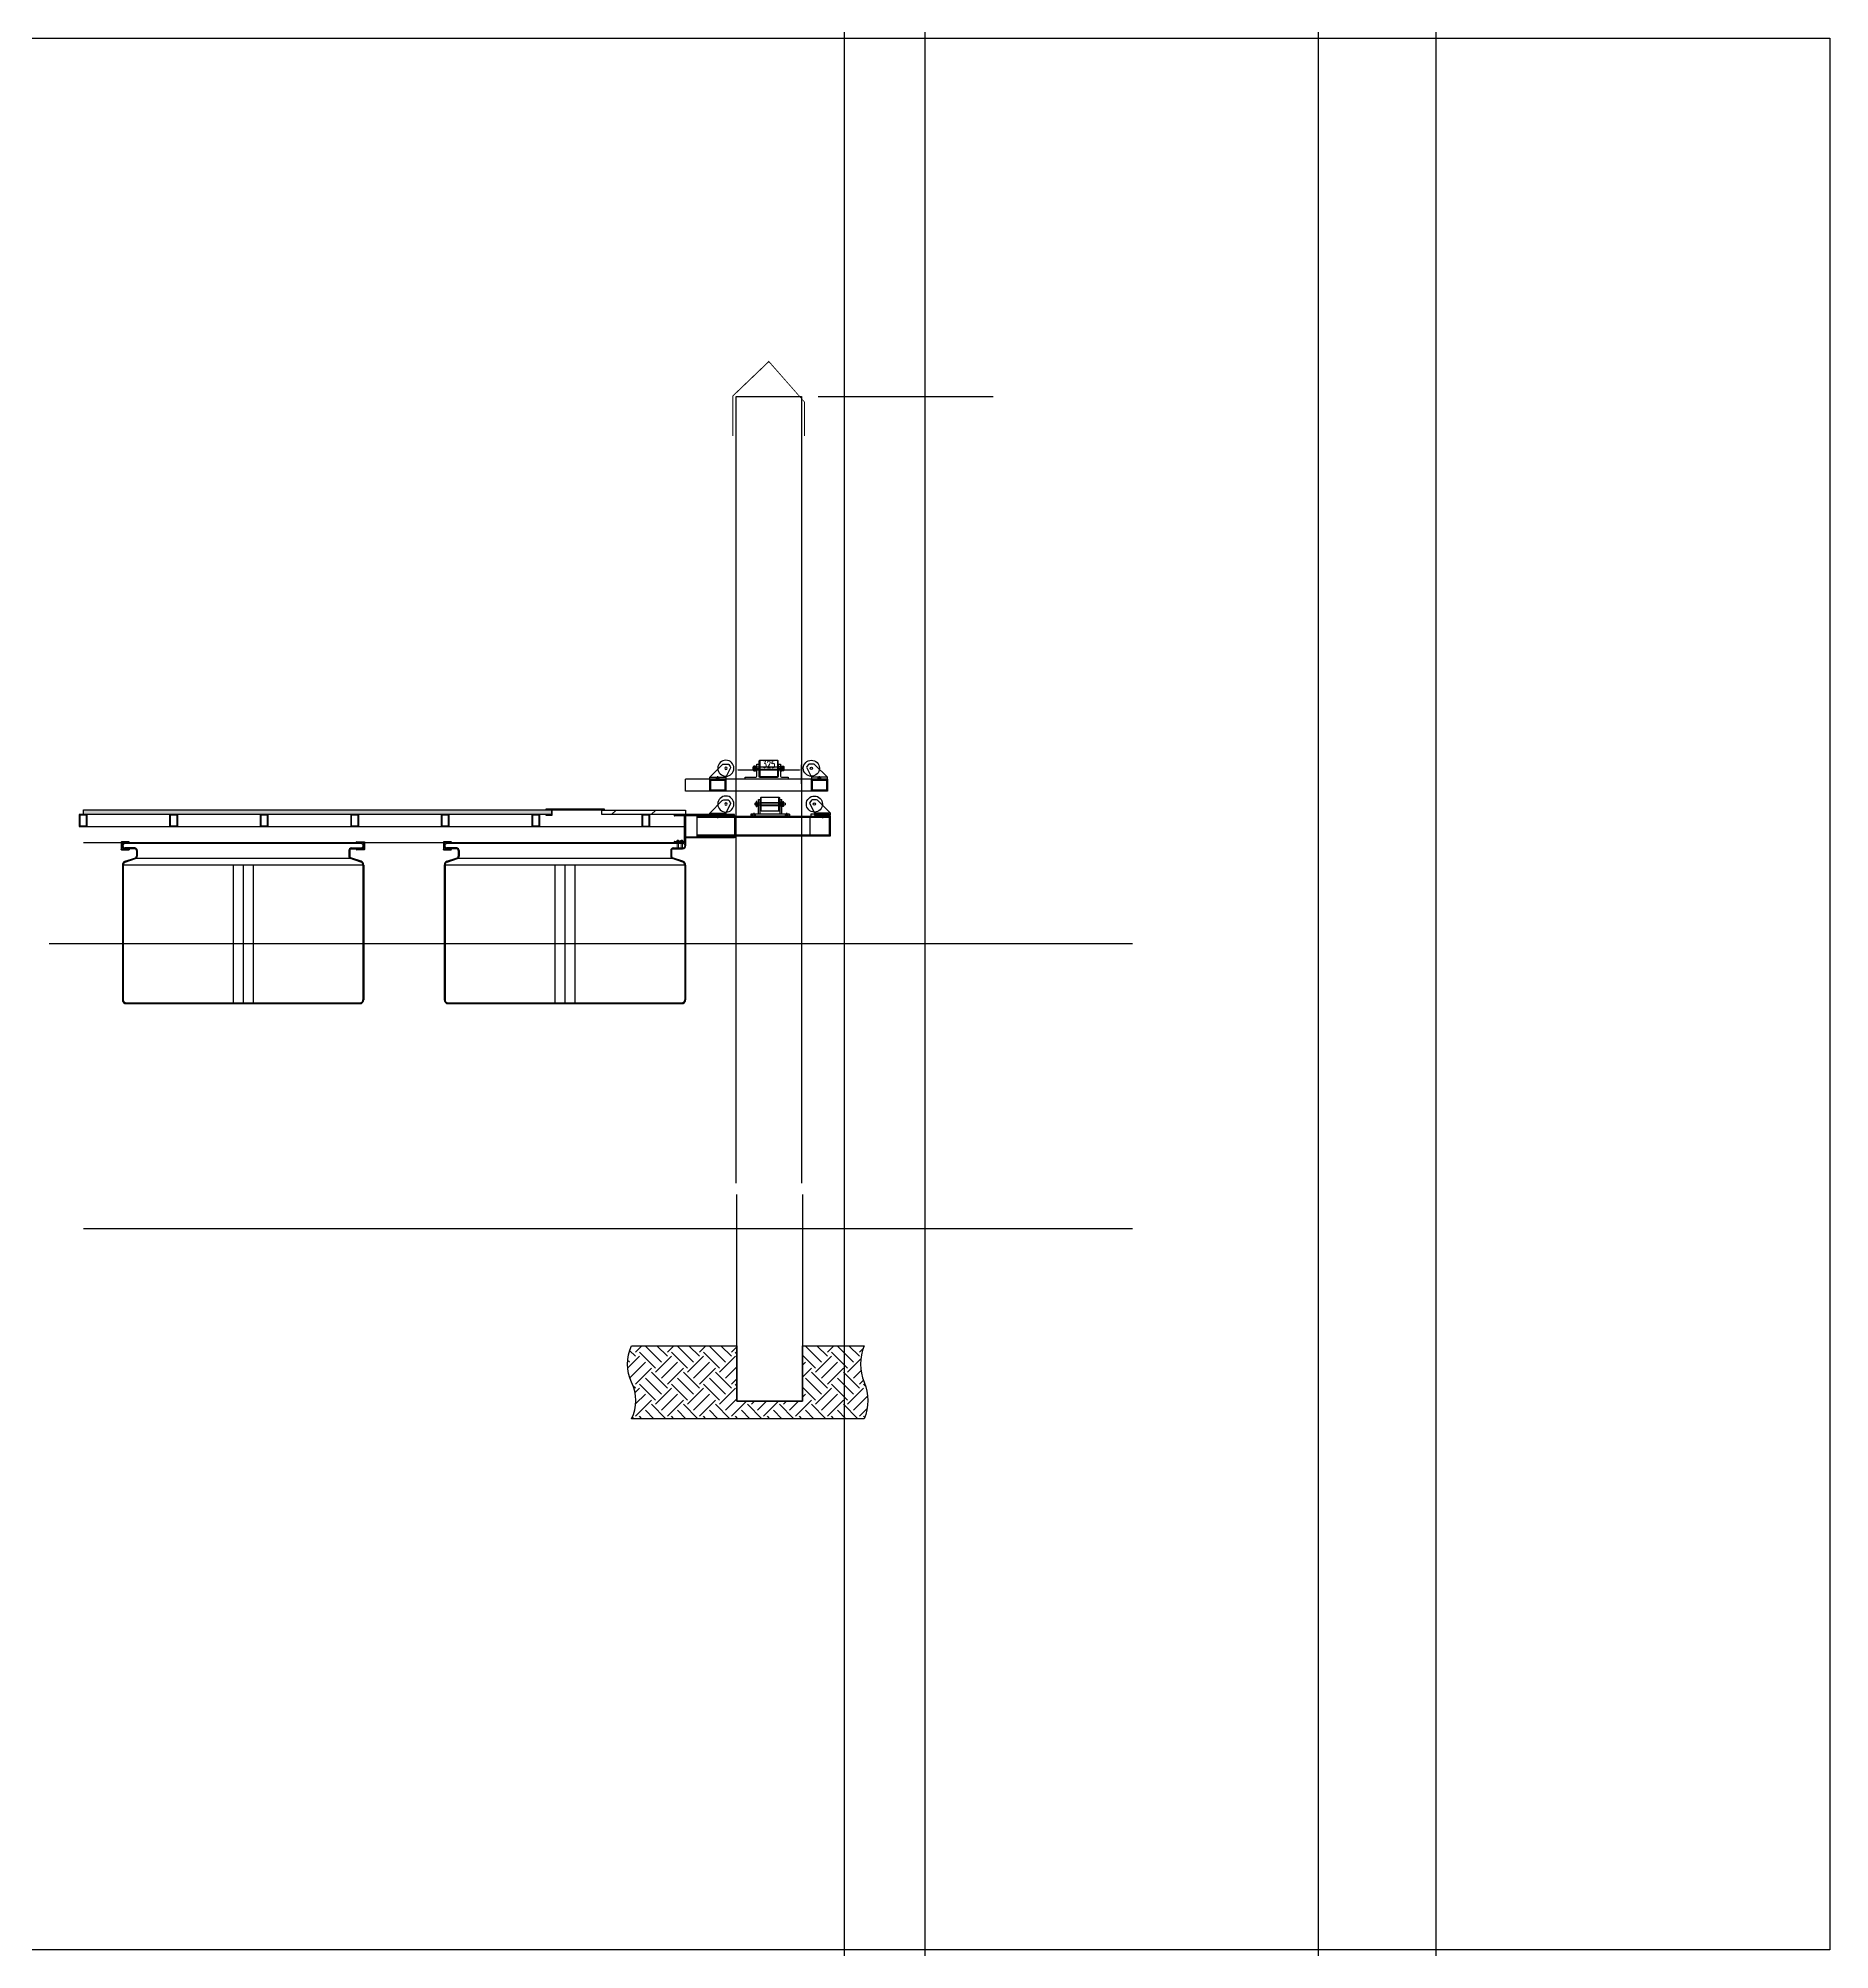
# Model space of a CAD drawing. Header units: millimetres. Extents: x -1714232 to -1367445, y 901519 to 1531173.
# Drawn here: x -1682817 to -1673912, y 937776 to 947280 of the extents above; entities that cross this region are included whole.
import ezdxf

# ---------------------------------------------------------------- set-up
doc = ezdxf.new("R2010")
doc.units = ezdxf.units.MM
doc.header["$LTSCALE"] = 1000
for name, pattern in [('( Border )', [21, 6, -3, 6, -3, 0, -3]), ('ACAD_ISO03W100', [30, 12, -18]), ('CENTER2', [28.574999999999992, 19.05, -3.174999999999998, 3.174999999999998, -3.174999999999998]), ('DASH', [0.35, 0.25, -0.1]), ('DASHED2', [9.524999999999995, 6.349999999999998, -3.174999999999998]), ('HIDDEN', [0.375, 0.25, -0.125])]:
    doc.linetypes.add(name, pattern=pattern)
doc.layers.get('0').update_dxf_attribs({"linetype": 'CONTINUOUS'})
doc.layers.get('DEFPOINTS').update_dxf_attribs({"linetype": 'CONTINUOUS'})
doc.layers.add('_ACM-LD-SC64', color=251, linetype='CONTINUOUS', lineweight=13)
for name, color, linetype in [('PUB_DIM', 3, 'CONTINUOUS'), ('W-ALUMINUM_FRAME铝架', 30, 'CONTINUOUS'), ('W-FLOAT_BOWL浮筒', 253, 'CONTINUOUS'), ('W-MOUNTING固定方式', 5, 'CONTINUOUS'), ('W-STEEL_FRAME钢架', 3, 'CONTINUOUS'), ('W-STEEL_KEEL钢龙骨', 5, 'CONTINUOUS'), ('W-WOOD_FLOOR木地板', 30, 'CONTINUOUS'), ('ZJ', 251, 'CONTINUOUS'), ('扣板', 4, 'CONTINUOUS'), ('结构', 1, 'CONTINUOUS'), ('钢架', 3, 'CONTINUOUS')]:
    doc.layers.add(name, color=color, linetype=linetype)
doc.styles.add('STANDARD_T3', font='simplex.shx', dxfattribs={"width": 0.7, "bigfont": 'gbcbig.shx'})
doc.dimstyles.new('W&&10', dxfattribs={"dimtxt": 35, "dimasz": 10, "dimexe": 25, "dimexo": 30, "dimgap": 10, "dimtad": 1, "dimdec": 0, "dimzin": 0, "dimdsep": 46, "dimtxsty": 'STANDARD_T3', "dimcen": 0.09, "dimclrd": 1, "dimclre": 1, "dimclrt": 7, "dimazin": 2, "dimtfac": 1, "dimtdec": 0, "dimtix": 1, "dimtmove": 2, "dimatfit": 3, "dimfxl": 100, "dimtolj": 1, "dimtzin": 0, "dimarcsym": 0})

# ---------------------------------------------------------------- blocks, each defined once
blk = doc.blocks.new('孔')
at = {"layer": 'PUB_DIM'}
for p, q in [((-1448.680452964152, 8863.02603916108), (-1433.680452964152, 8863.02603916108)), ((-1440.469642006909, 8863.02603916108), (-1425.469642006909, 8863.02603916108))]:
    blk.add_line(p, q, dxfattribs=at)
blk.add_lwpolyline([(-1445.680452964152, 8857.02603916108), (-1430.680452964152, 8857.02603916108), (-1430.680452964152, 8869.02603916108), (-1445.680452964152, 8869.02603916108)], close=True, dxfattribs=at)
blk = doc.blocks.new('*U63')
blk.add_lwpolyline([(-12, 0), (-12, 2.5), (12, 2.5), (12, 0)], close=True)
blk = doc.blocks.new('*U67')
at = {"color": 8, "linetype": 'Continuous', "lineweight": 15}
for p, q in [((-1.027192569659443, 1.914682352941182), (-2.116227863777091, 0.9573411764705992)), ((0, 1.449999999999999), (0, -1.449999999999999)), ((-1.027192569659409, -1.914682352941147), (-2.116227863777091, -0.9573411764705652))]:
    blk.add_line(p, q, dxfattribs=at)
at = {"color": 7, "linetype": 'Continuous', "lineweight": 15}
for p, q in [((16, 1.449999999999999), (0, 1.449999999999999)), ((0, 1.73e-14), (18.50810810810811, 3.13e-14)), ((16, 1.449999999999999), (16, 1.73e-14)), ((18.50810810810813, -1.449999999999985), (18.50810810810811, 3.13e-14)), ((3.47e-14, -1.449999999999999), (18.50810810810813, -1.449999999999985))]:
    blk.add_line(p, q, dxfattribs=at)
for centre, radius, start, end in [((-3.205263157894775, 1.73e-14), 2.900000000000033, 41.31782012661325, 318.6821798733868), ((-3.205263157894775, 1.73e-14), 1.45000000000001, 41.31782012661325, 318.6821798733868), ((0, 2.817659279778462), 2.817659279778443, 221.3178201266143, 270), ((0, -2.817659279778427), 2.817659279778443, 90, 138.6821798733832), ((0, 2.817659279778462), 1.367659279778462, 221.3178201266143, 270), ((0, -2.817659279778427), 1.367659279778427, 90, 138.6821798733832)]:
    blk.add_arc(centre, radius, start, end, dxfattribs=at)
blk = doc.blocks.new('5632.')
for p, q in [((865972.7577480647, -129944.8268070182), (865995.8249615186, -129992.1216033775)), ((865980.8735029197, -129928.5214834217), (865973.7819724404, -129939.0348313285)), ((866075.8249615186, -129992.1216033775), (866013.753893707, -129930.0505355656))]:
    blk.add_line(p, q)
at = {"color": 0}
for p, q in [((866006.682825895, -129927.1216033775), (865984.3432487755, -129927.1216033775)), ((866075.8249615186, -129992.1216033775), (865995.8249615186, -129992.1216033775)), ((865995.8249615186, -129992.1216033775), (865995.8249615186, -130002.1216033775)), ((865995.8249615186, -130002.1216033775), (866075.8249615186, -130002.1216033775)), ((866075.8249615186, -130002.1216033775), (866075.8249615186, -129992.1216033775))]:
    blk.add_line(p, q, dxfattribs=at)
for radius in [40, 6]:
    blk.add_circle((865995.8249615186, -129947.3343983071), radius)
for centre, radius, start, end in [((865977.2517182962, -129942.6349512843), 5, 133.943538768999, 205.9999999985835), ((865984.3432487755, -129932.1216033775), 5, 90, 133.943538768999), ((866006.682825895, -129937.1216033775), 10, 45, 90)]:
    blk.add_arc(centre, radius, start, end)
blk = doc.blocks.new('玻璃钢浮箱')
for p, q in [((-1336464.95106362, 1115022.612269829), (-1336464.95106362, 1115007.612269829)), ((-1335264.95106362, 1115022.612269832), (-1336464.95106362, 1115022.612269832)), ((-1335278.527714764, 1115018.612269829), (-1336451.374412476, 1115018.612269832)), ((-1335264.95106362, 1115022.612269829), (-1335264.95106362, 1115007.612269829)), ((-1336451.521735378, 1114930.448376054), (-1336400.322794921, 1114948.25749087)), ((-1336402.951063621, 1114996.612269829), (-1336451.374412476, 1114996.612269829)), ((-1336450.879067439, 1114926.436843038), (-1336399.00866057, 1114944.479521718)), ((-1336402.951063621, 1114992.612269829), (-1336449.95106362, 1114992.612269829)), ((-1335330.893466676, 1114944.479521722), (-1336399.008660571, 1114944.479521719)), ((-1336394.951063621, 1114984.612269829), (-1336394.951063621, 1114955.813429174)), ((-1336390.951063621, 1114984.612269829), (-1336390.951063621, 1114955.813429174)), ((-1335338.95106362, 1114984.612269831), (-1335338.95106362, 1114955.813429174)), ((-1335334.95106362, 1114984.612269831), (-1335334.95106362, 1114955.813429174)), ((-1335279.023059806, 1114926.436843041), (-1335330.893466675, 1114944.479521722)), ((-1335278.380391867, 1114930.448376058), (-1335329.579332324, 1114948.257490873)), ((-1335326.95106362, 1114996.612269831), (-1335278.527714764, 1114996.612269829)), ((-1335326.95106362, 1114992.612269831), (-1335279.95106362, 1114992.612269831)), ((-1336464.951063623, 1114911.558530298), (-1336464.951063622, 1114241.612269833)), ((-1336460.951063623, 1114912.26945872), (-1335268.951063622, 1114912.269458724)), ((-1336460.951063623, 1114912.26945872), (-1336460.951063623, 1114241.612269833)), ((-1335914.951063629, 1114912.269458722, 1e-08), (-1335914.951063629, 1114226.612269833, 1e-08)), ((-1335864.951063628, 1114912.269458722, 1e-08), (-1335864.951063631, 1114226.612269832, 1e-08)), ((-1335864.951063629, 1114912.269458722, 1e-08), (-1335864.95106363, 1114226.612269832, 1e-08)), ((-1335814.951063628, 1114912.269458722, 1e-08), (-1335814.951063631, 1114226.612269832, 1e-08)), ((-1335268.951063622, 1114912.269458724), (-1335268.95106362, 1114241.612269832)), ((-1335264.951063622, 1114911.558530302), (-1335264.951063624, 1114241.611891086)), ((-1336445.951063623, 1114226.612269833), (-1335283.95106362, 1114226.612269832)), ((-1336445.951063622, 1114222.612269833), (-1335283.95106362, 1114222.612269832))]:
    blk.add_line(p, q)
for centre, radius, start, end in [((-1336451.374412476, 1115007.612269829), 11, 90, 270), ((-1335278.527714764, 1115007.612269829), 11, 270, 90), ((-1336449.95106362, 1115007.612269829), 15, 180, 270), ((-1336444.951063623, 1114911.558530298), 20, 109.1797943720464, 180), ((-1336445.951063623, 1114912.26945872), 15, 109.1797943720464, 180), ((-1336402.951063621, 1114984.612269829), 12, 0, 90), ((-1336402.951063621, 1114984.612269829), 8, 0, 90), ((-1336402.951063621, 1114955.813429174), 8, 289.1797943720464, 0), ((-1336402.951063621, 1114955.813429174), 12, 289.1797943720464, 0), ((-1335326.95106362, 1114984.612269831), 12, 90, 180), ((-1335326.95106362, 1114955.813429174), 12, 180, 250.8202055983708), ((-1335326.95106362, 1114984.612269831), 8, 90, 180), ((-1335326.95106362, 1114955.813429174), 8, 180, 250.8202055983708), ((-1335279.95106362, 1115007.612269831), 15, 270, 0), ((-1335283.951063622, 1114912.269458724), 15, 0, 70.82020559837085), ((-1335284.951063622, 1114911.558530302), 20, 0, 70.82020559837085), ((-1336445.951063622, 1114241.612269833), 19, 180, 270), ((-1336445.951063623, 1114241.612269833), 15, 180, 270), ((-1335283.95106362, 1114241.612269832), 15, 270, 0), ((-1335283.95106362, 1114241.612269832), 19, 270, 0)]:
    blk.add_arc(centre, radius, start, end)
blk = doc.blocks.new('0123.')
at = {"layer": '结构', "color": 4, "linetype": 'ByBlock', "ltscale": 0.5}
for p, q in [((448796.9739971925, -94743.68440451115), (448796.9739971925, -94742.68440451115)), ((448797.9739971925, -94741.68440451115), (448835.9739971925, -94741.68440451115)), ((448832.9739971925, -94744.68440451115), (448797.9739971925, -94744.68440451115)), ((448833.9739971925, -94777.68440451115), (448833.9739971925, -94745.68440451115)), ((448836.9739971925, -94742.68440451115), (448836.9739971925, -94780.68440451115)), ((448796.9739971925, -94780.68440451115), (448796.9739971925, -94779.68440451115)), ((448797.9739971925, -94778.68440451115), (448832.9739971925, -94778.68440451115)), ((448835.9739971925, -94781.68440451115), (448797.9739971925, -94781.68440451115))]:
    blk.add_line(p, q, dxfattribs=at)
for centre, start, end in [((448797.9739971925, -94742.68440451115), 90, 180), ((448797.9739971925, -94743.68440451115), 180, 270), ((448832.9739971925, -94745.68440451115), 0, 90), ((448835.9739971925, -94742.68440451115), 0, 90), ((448797.9739971925, -94779.68440451115), 90, 180), ((448797.9739971925, -94780.68440451115), 180, 270), ((448832.9739971925, -94777.68440451115), 270, 0), ((448835.9739971925, -94780.68440451115), 270, 0)]:
    blk.add_arc(centre, 1, start, end, dxfattribs=at)
blk = doc.blocks.new('14a槽钢')
at = {"layer": '钢架'}
h = blk.add_hatch(dxfattribs=at)
h.set_pattern_fill('STEEL', color=4, scale=10)
h.set_pattern_definition([(50.38931176343684, (-1352470.200679392, 1293523.578699178), (-9.289920123621716, 11.22532015075772), []), (50.38931176343684, (-1352470.200679392, 1293531.516199177), (-9.289920123621716, 11.22532015075772), [])])
edge = h.paths.add_edge_path()
edge.add_ellipse((-1332250.212164925, 1115678.479965227), major_axis=(-3.255945807245679, 5.026193004918378), ratio=0.9004675444133916, start_angle=55.39314323662374, end_angle=130.6068595667013)
edge.add_line((-1332251.529034722, 1115672.982732543), (-1332207.717533386, 1115672.921420111))
edge.add_ellipse((-1332207.717533384, 1115666.921420111), major_axis=(-4.11542095562985e-10, 5.999999999767169), ratio=0.8275862067948554, start_angle=269.99999999737213, end_angle=359.9999999958758, ccw=False)
edge.add_line((-1332202.752016143, 1115666.92142011), (-1332202.752016143, 1115550.921420113))
edge.add_ellipse((-1332207.717533384, 1115550.921420117), major_axis=(4.115428975457158e-10, 5.999999999767168), ratio=0.8275862067948558, start_angle=180.0000000041242, end_angle=270.0000000026279, ccw=False)
edge.add_line((-1332207.717533382, 1115544.921420117), (-1332250.820981654, 1115544.921420117))
edge.add_ellipse((-1332250.42129362, 1115539.535947025), major_axis=(3.818577677311996, 3.818577677311996), ratio=0.999999999996162, start_angle=49.24447957648712, end_angle=141.5341439394325)
edge.add_line((-1332255.786498895, 1115538.921420118), (-1332197.786498903, 1115538.921420118))
edge.add_line((-1332197.786498903, 1115538.921420118), (-1332197.786498903, 1115678.92142011))
edge.add_line((-1332197.786498903, 1115678.92142011), (-1332255.786498895, 1115678.921420111))
for p, q in [((-1332255.786498894, 1115678.92142011, 1e-08), (-1332197.786498903, 1115678.92142011, 1e-08)), ((-1332245.786498894, 1115678.92142011, 1e-08), (-1332245.786498894, 1115678.92142011, 1e-08)), ((-1332197.786498903, 1115678.92142011, 1e-08), (-1332197.786498903, 1115538.921420118, 1e-08)), ((-1332207.717533384, 1115672.921420111, 1e-08), (-1332250.820981654, 1115672.921420111, 1e-08)), ((-1332202.752016143, 1115550.921420117, 1e-08), (-1332202.752016143, 1115666.921420111, 1e-08)), ((-1332197.786498903, 1115538.921420118, 1e-08), (-1332255.786498894, 1115538.921420118, 1e-08)), ((-1332250.820981654, 1115544.921420117, 1e-08), (-1332207.717533384, 1115544.921420117, 1e-08)), ((-1332245.786498894, 1115538.921420118, 1e-08), (-1332245.786498894, 1115538.921420118, 1e-08))]:
    blk.add_line(p, q, dxfattribs=at)
for centre, major_axis, ratio, start_param, end_param in [((-1332250.820981654, 1115678.92142011, 1e-08), (7.407023113132199e-11, 5.999999999534339), 0.8275862067881651, 1.570796326805113, 3.141592653604709), ((-1332207.717533384, 1115666.921420111, 1e-08), (-4.11542095562985e-10, 5.999999999767169), 0.8275862067948554, 4.712388980327925, 6.283185307096707), ((-1332207.717533384, 1115666.921420111, 1e-08), (-4.11542095562985e-10, 5.999999999767169), 0.8275862067948554, 4.712388980327925, 6.283185307096707), ((-1332250.820981654, 1115538.921420118, 1e-08), (-7.406862717569987e-11, 5.999999999534339), 0.8275862067881651, -1.491673451425868e-11, 1.57079632678468), ((-1332207.717533384, 1115550.921420117, 1e-08), (4.115428975457158e-10, 5.999999999767168), 0.8275862067948558, 3.141592653672673, 4.712388980441454)]:
    blk.add_ellipse(centre, major_axis=major_axis, ratio=ratio, start_param=start_param, end_param=end_param, dxfattribs=at)
blk = doc.blocks.new('膨胀螺丝')
at = {"layer": '_ACM-LD-SC64', "color": 8}
for p, q in [((-1332436.829765675, 1115542.888619291), (-1332436.829765675, 1115538.088619291)), ((-1332424.829765675, 1115542.888619291), (-1332436.829765675, 1115542.888619291)), ((-1332424.829765675, 1115538.088619291), (-1332436.829765675, 1115538.088619291)), ((-1332434.429765675, 1115542.888619291), (-1332434.429765675, 1115538.088619291)), ((-1332434.029765675, 1115544.088619291), (-1332432.829765675, 1115545.288619291)), ((-1332434.029765675, 1115542.888619291), (-1332434.029765675, 1115544.088619291)), ((-1332428.829765675, 1115545.288619291), (-1332432.829765675, 1115545.288619291)), ((-1332427.629765675, 1115544.088619291), (-1332428.829765675, 1115545.288619291)), ((-1332427.629765675, 1115542.888619291), (-1332427.629765675, 1115544.088619291)), ((-1332427.229765675, 1115542.888619291), (-1332427.229765675, 1115538.088619291)), ((-1332424.829765675, 1115542.888619291), (-1332424.829765675, 1115538.088619291))]:
    blk.add_line(p, q, dxfattribs=at)
at = {"layer": '_ACM-LD-SC64', "color": 8, "linetype": 'HIDDEN', "ltscale": 5}
blk.add_lwpolyline([(-1332427.229765675, 1115538.088619291), (-1332427.225071973, 1115500.348928018), (-1332434.425071973, 1115500.348928018), (-1332434.429765675, 1115538.088619291)], close=True, dxfattribs=at)
blk = doc.blocks.new('ganglonggu')
at = {"layer": 'W-STEEL_KEEL钢龙骨'}
for points in [[(-1338168.928732046, 1115605.282686594), (-1338128.928732046, 1115605.282686594), (-1338128.928732046, 1115665.282686594), (-1338168.928732046, 1115665.282686594)], [(-1338165.928732046, 1115608.282686594), (-1338131.928732046, 1115608.282686594), (-1338131.928732046, 1115662.282686594), (-1338165.928732046, 1115662.282686594)]]:
    blk.add_lwpolyline(points, close=True, dxfattribs=at)
blk = doc.blocks.new('*D73')
at = {"layer": 'DEFPOINTS', "color": 0, "transparency": 16777216}
for p in [(-1679023.077647845, 943641.9808479972), (-1679348.077647845, 943542.7410748029), (-1679023.077647845, 943542.7410748028)]:
    blk.add_point(p, dxfattribs=at)
at = {"layer": 'PUB_DIM', "color": 1, "lineweight": -2, "transparency": 16777216}
for p, q in [((-1679348.077647845, 943572.7410748029), (-1679348.077647845, 943666.9808479972)), ((-1679023.077647845, 943572.7410748028), (-1679023.077647845, 943666.9808479972)), ((-1679338.077647845, 943641.9808479972), (-1679033.077647845, 943641.9808479972))]:
    blk.add_line(p, q, dxfattribs=at)
at = {"layer": 'PUB_DIM', "color": 1, "transparency": 16777216}
for points in [[(-1679338.077647845, 943643.6475146639), (-1679338.077647845, 943640.3141813306), (-1679348.077647845, 943641.9808479972)], [(-1679033.077647845, 943643.6475146639), (-1679033.077647845, 943640.3141813306), (-1679023.077647845, 943641.9808479972)]]:
    blk.add_solid(points, dxfattribs=at)
at = {"layer": 'PUB_DIM', "color": 7, "transparency": 16777216, "insert": (-1679185.577647845, 943669.4808479972), "char_height": 35, "attachment_point": 5, "style": 'STANDARD_T3'}
blk.add_mtext('\\A1;325', dxfattribs=at)

msp = doc.modelspace()

# ---------------------------------------------------------------- hatches: boundary and pattern name
h = msp.add_hatch()
h.set_pattern_fill('土壤', color=256, scale=30, angle=45)
h.set_pattern_definition([(45, (-2998621.067024831, -987851.6801441512), (0, 159.0990257669732), [112.5, -112.5]), (45, (-2998650.898092162, -987821.84907682), (0, 159.0990257669732), [112.5, -112.5]), (45, (-2998680.729159493, -987792.0180094886), (0, 159.0990257669732), [112.5, -112.5]), (135, (-2998680.729159493, -987772.1306312677), (-159.0990257669732, 2.842170943040401e-14), [112.5, -112.5]), (135, (-2998650.898092162, -987742.2995639364), (-159.0990257669732, 2.842170943040401e-14), [112.5, -112.5]), (135, (-2998621.067024831, -987712.468496605), (-159.0990257669732, 2.842170943040401e-14), [112.5, -112.5])])
edge = h.paths.add_edge_path()
edge.add_line((-1679019.076413015, 940779.1954123878), (-1678711.012873223, 940779.1954123878))
edge.add_arc((-1678508.301355003, 940688.3530206728), 222.1357687350843, 155.8611162419693, 204.1388837580307)
edge.add_arc((-1678947.723919499, 940506.6682372427), 253.5438020577062, -20.99526041532698, 20.99526041532698, ccw=False)
edge.add_line((-1678711.012873223, 940415.8258455277), (-1679867.90531723, 940415.8258455277))
edge.add_arc((-1680055.119576357, 940506.6682372427), 208.0901702458584, 334.1158439728259, 385.8841560271741)
edge.add_arc((-1679679.129519074, 940688.3530206728), 209.4961624996763, 154.302283144469, 205.697716855531, ccw=False)
edge.add_line((-1679867.90531723, 940779.1954123878), (-1679344.076262108, 940779.1954123878))
edge.add_line((-1679344.076262108, 940779.1954123878), (-1679344.076262108, 940503.1806034574))
edge.add_line((-1679344.076262108, 940503.1806034574), (-1679019.076262108, 940503.1806034574))
edge.add_line((-1679019.076262108, 940503.1806034574), (-1679019.076413015, 940779.1954123878))
at = {"layer": 'W-ALUMINUM_FRAME铝架'}
h = msp.add_hatch(dxfattribs=at)
h.set_pattern_fill('金属', color=4, scale=5)
h.set_pattern_definition([(45, (-347156.2162285128, -172358.0086335428), (-8.838834764831844, 8.838834764831844), []), (45, (-347150.3236720129, -172358.0086335428), (-8.838834764831844, 8.838834764831844), [])])
edge = h.paths.add_edge_path()
edge.add_line((-1680001.959916994, 943446.8720487619), (-1680265.842706448, 943446.8720487619))
edge.add_line((-1680265.842706447, 943446.8720487619), (-1680293.17877399, 943446.8720487619))
edge.add_arc((-1680292.916973206, 943445.395072002), 1.49999999997874, 100.0515325538867, 278.4424035466266)
edge.add_line((-1680292.69675051, 943443.9113260789), (-1680265.621284079, 943443.8720487619))
edge.add_line((-1680265.621284079, 943443.8720487619), (-1680265.62128408, 943419.8720487619))
edge.add_line((-1680265.62128408, 943419.8720487619), (-1680293.17877399, 943419.8720487619))
edge.add_arc((-1680292.916973206, 943418.395072002), 1.49999999997874, 100.0515325538867, 278.4424035466266)
edge.add_line((-1680292.69675051, 943416.9113260789), (-1680265.621284079, 943416.8720487619))
edge.add_line((-1680265.621284079, 943416.8720487619), (-1680262.621284079, 943416.8720487619))
edge.add_line((-1680262.621284079, 943416.8720487619), (-1680262.621284079, 943443.8720487619))
edge.add_line((-1680262.621284079, 943443.8720487619), (-1680001.959916994, 943443.8720487619))
edge.add_line((-1680001.959916994, 943443.8720487619), (-1680001.959916994, 943446.8720487619))
at = {"layer": 'W-WOOD_FLOOR木地板'}
h = msp.add_hatch(dxfattribs=at)
h.set_pattern_fill('木纹01', color=256, scale=10, angle=45)
h.set_pattern_definition([(45, (-2999114.722684184, -989565.8561503736), (0, 56.5685424949238), [2, -38]), (45, (-2999137.350101182, -989582.826713122), (0, 56.5685424949238), [4, -36]), (45, (-2999120.379538434, -989563.0277232488), (0, 56.5685424949238), [2, -38]), (45, (-2999140.178528307, -989577.1698588725), (0, 56.5685424949238), [2, -38]), (45, (-2999124.622179121, -989558.7850825617), (0, 56.5685424949238), [2, -38]), (45, (-2999141.592741869, -989572.9272181854), (0, 56.5685424949238), [2, -38]), (45, (-2999127.450606246, -989555.9566554369), (0, 56.5685424949238), [2, -38]), (45, (-2999145.835382557, -989568.6845774982), (0, 56.5685424949238), [2, -22, 2, -14]), (45, (-2999148.663809681, -989565.8561503736), (0, 56.5685424949238), [4, -20, 2, -14]), (45, (-2999154.320663931, -989563.0277232488), (0, 56.5685424949238), [2, -6, 2, -16, 2, -12]), (45, (-2999158.563304618, -989561.6135096864), (0, 56.5685424949238), [2, -8, 4, -26]), (45, (-2999141.592741869, -989541.8145198132), (0, 56.5685424949238), [2, -38]), (45, (-2999161.391731743, -989558.7850825617), (0, 56.5685424949238), [2, -10, 2, -26]), (90, (-2999137.350101182, -989588.4835673715), (-28.28427124800001, 28.28427124800001), [5.65684, -50.91170248]), (90, (-2999113.308470622, -989564.4419368112), (-28.28427124800001, 28.28427124800001), [11.313708, -45.25483448]), (90, (-2999127.450606246, -989550.2998011875), (-28.28427124800001, 28.28427124800001), [2.8284, -53.74014248]), (90, (-2999154.320663931, -989571.513004623), (-28.28427124800001, 28.28427124800001), [8.485280000000001, -48.08326248]), (90, (-2999130.27903337, -989547.4713740627), (-28.28427124800001, 28.28427124800001), [14.142136, -42.42640648]), (90, (-2999134.521674057, -989543.2287333756), (-28.28427124800001, 28.28427124800001), [8.485280000000001, -48.08326248]), (0, (-2999143.006955432, -989546.0571605003), (28.28427124800001, 28.284271248), [2.8284, -53.74014248]), (0, (-2999130.27903337, -989578.5840724349), (28.28427124800001, 28.284271248), [5.65684, -50.91170248]), (0, (-2999140.178528307, -989565.8561503736), (28.28427124800001, 28.284271248), [5.65684, -50.91170248]), (0, (-2999126.036392683, -989563.0277232488), (28.28427124800001, 28.284271248), [5.65684, -50.91170248]), (0, (-2999138.764314745, -989553.1282283121), (28.28427124800001, 28.284271248), [5.65684, -50.91170248]), (0, (-2999140.178528307, -989548.8855876251), (28.28427124800001, 28.284271248), [8.485280000000001, -48.08326248]), (0, (-2999130.27903337, -989572.9272181854), (28.28427124800001, 28.284271248), [8.485280000000001, -48.08326248]), (0, (-2999127.450606246, -989567.2703639359), (28.28427124800001, 28.284271248), [8.485280000000001, -48.08326248]), (0, (-2999141.592741869, -989561.6135096864), (28.28427124800001, 28.284271248), [8.485280000000001, -48.08326248]), (0, (-2999140.178528307, -989557.3708689993), (28.28427124800001, 28.284271248), [8.485280000000001, -48.08326248]), (71.5650512, (-2999141.592741869, -989581.4124995596), (28.28427123614903, 28.2842712587801), [4.472135599999996, -84.97058319999995]), (71.5650512, (-2999118.965324871, -989561.6135096864), (28.28427123614903, 28.2842712587801), [17.88854399999998, -71.55417507999994]), (71.5650512, (-2999123.207965558, -989557.3708689993), (28.28427123614903, 28.2842712587801), [17.88854399999998, -71.55417507999994]), (71.5650512, (-2999126.036392683, -989554.5424418745), (28.28427123614903, 28.2842712587801), [17.88855999999999, -26.79999999999999, 8.944399999999993, -35.80975907999997]), (71.5650512, (-2999127.450606246, -989547.4713740627), (28.28427123614903, 28.2842712587801), [4.472135599999996, -84.97058319999995]), (71.5650512, (-2999162.805945305, -989563.0277232488), (28.28427123614903, 28.2842712587801), [4.472135599999996, -84.97058319999995]), (71.5650512, (-2999140.178528307, -989540.4003062508), (28.28427123614903, 28.2842712587801), [8.944271999999991, -80.49844707999995]), (18.43494879999998, (-2999121.793751996, -989572.9272181854), (28.28427125878011, 28.28427123614901), [8.944271999999996, -80.49844707999999]), (18.43494879999998, (-2999138.764314745, -989575.7556453102), (28.28427125878011, 28.28427123614901), [8.944271999999996, -80.49844707999999]), (18.43494879999998, (-2999134.521674057, -989579.9982859973), (28.28427125878011, 28.28427123614901), [4.472135599999999, -84.97044707999997]), (18.43494879999998, (-2999140.178528307, -989571.513004623), (28.28427125878011, 28.28427123614901), [13.416408, -76.02631107999999]), (18.43494879999998, (-2999134.521674057, -989565.8561503736), (28.28427125878011, 28.28427123614901), [8.944271999999996, -80.49844707999999]), (18.43494879999998, (-2999133.107460495, -989561.6135096864), (28.28427125878011, 28.28427123614901), [8.944271999999996, -80.49844707999999]), (18.43494879999998, (-2999144.421168994, -989567.2703639359), (28.28427125878011, 28.28427123614901), [4.472135599999999, -84.97044707999997]), (18.43494879999998, (-2999145.835382557, -989563.0277232488), (28.28427125878011, 28.28427123614901), [4.472135599999999, -84.97044707999997]), (18.43494879999998, (-2999140.178528307, -989546.0571605003), (28.28427125878011, 28.28427123614901), [4.472135599999999, -84.97044707999997]), (18.43494879999998, (-2999131.693246933, -989557.3708689993), (28.28427125878011, 28.28427123614901), [4.472135599999999, -84.97044707999997]), (18.43494879999998, (-2999152.906450368, -989561.6135096864), (28.28427125878011, 28.28427123614901), [13.416408, -76.02631107999999]), (18.43494879999998, (-2999157.149091056, -989560.199296124), (28.28427125878011, 28.28427123614901), [8.944271999999996, -80.49844707999999]), (18.43494879999998, (-2999133.107460495, -989553.1282283121), (28.28427125878011, 28.28427123614901), [4.471999999999999, -40.24799999999999, 4.471999999999999, -40.25071908]), (18.43494879999998, (-2999147.249596119, -989555.9566554369), (28.28427125878011, 28.28427123614901), [8.944271999999996, -80.49844707999999]), (18.43494879999998, (-2999148.663809681, -989551.7140147497), (28.28427125878011, 28.28427123614901), [8.944271999999996, -80.49844707999999]), (18.43494879999998, (-2999159.97751818, -989557.3708689993), (28.28427125878011, 28.28427123614901), [8.944271999999996, -80.49844707999999]), (18.43494879999998, (-2999151.492236806, -989548.8855876251), (28.28427125878011, 28.28427123614901), [8.944271999999996, -80.49844707999999])])
h.paths.add_polyline_path([(-1682593.212763156, 943443.3400229677), (-1680266.238495779, 943443.3400229677), (-1680266.238495779, 943420.5521651187), (-1682593.212763156, 943420.5521651187)])
h = msp.add_hatch(dxfattribs=at)
h.set_pattern_fill('饰面砖', color=256, scale=70, angle=315)
h.set_pattern_definition([(45, (-341562.3442464916, -172259.0917879567), (-98.99494936611663, 98.99494936611667), [])])
h.paths.add_polyline_path([(-1680016.238495779, 943442.9787564864), (-1679599.238495779, 943442.9787564864), (-1679599.238495779, 943420.1908986375), (-1680016.238495779, 943420.1908986375)])

# ---------------------------------------------------------------- linework, layer by layer
at = {"color": 4}
for p, q in [((-1679262.067494645, 943655.4287083116, -1e-08), (-1679265.067494645, 943655.4287083116, -1e-08)), ((-1679262.067494645, 943649.4287083116, -1e-08), (-1679266.067494645, 943649.4287083116, -1e-08)), ((-1679265.067494645, 943643.4287083116, -1e-08), (-1679262.067494645, 943643.4287083116, -1e-08))]:
    msp.add_line(p, q, dxfattribs=at)
for p, q in [((-1679260.067494645, 943654.9287083116, -1e-08), (-1679253.067494645, 943654.9287083116, -1e-08)), ((-1679113.067494645, 943654.9287083116, -1e-08), (-1679120.067494645, 943654.9287083116, -1e-08)), ((-1679111.067494645, 943642.4287083116, -1e-08), (-1679111.067494645, 943656.4287083116, -1e-08)), ((-1679599.238495778, 943535.9399030884, -1e-08), (-1679599.238495778, 943595.9399030884, -1e-08)), ((-1679253.067494645, 943643.9287083116, -1e-08), (-1679260.067494645, 943643.9287083116, -1e-08)), ((-1679249.067494645, 943648.3839446115, -1e-08), (-1679253.067494645, 943651.7298198235, -1e-08)), ((-1679249.067494645, 943646.0828330996, -1e-08), (-1679253.067494645, 943649.4287083116, -1e-08)), ((-1679231.067494645, 943609.9399030884, -1e-08), (-1679142.067494645, 943609.9399030884, -1e-08)), ((-1679124.067494645, 943648.3839446115, -1e-08), (-1679120.067494645, 943651.7298198235, -1e-08)), ((-1679124.067494645, 943646.0828330996, -1e-08), (-1679120.067494645, 943649.4287083116, -1e-08)), ((-1679120.067494645, 943643.9287083116, -1e-08), (-1679113.067494645, 943643.9287083116, -1e-08)), ((-1679226.273661314, 943504.5666217299), (-1679223.273661314, 943507.5666217299)), ((-1679226.273661314, 943440.5666217299), (-1679226.273661314, 943504.5666217301)), ((-1679223.273661314, 943507.5666217299), (-1679135.273661314, 943507.5666217299)), ((-1679223.273661314, 943437.5666217299), (-1679223.273661314, 943507.5666217299)), ((-1679135.273661314, 943507.5666217299), (-1679132.273661314, 943504.5666217299)), ((-1679135.273661314, 943437.5666217299), (-1679135.273661314, 943507.5666217299)), ((-1679132.273661314, 943504.5666217299), (-1679132.273661314, 943440.5666217299)), ((-1679356.238494225, 943415.1722683867), (-1679356.238494225, 943309.1722683867)), ((-1679223.273661314, 943437.5666217299), (-1679226.273661314, 943440.5666217299)), ((-1679135.273661314, 943437.5666217299), (-1679223.273661314, 943437.5666217301)), ((-1679132.273661314, 943440.5666217299), (-1679135.273661314, 943437.5666217299)), ((-1678981.238494225, 943407.1722683867), (-1678981.238494225, 943317.1722683867))]:
    msp.add_line(p, q)
at = {"color": 1}
for p, q in [((-1679246.067494645, 943656.9399030884, -1e-08), (-1679236.067494645, 943656.9399030884, -1e-08)), ((-1679127.067494645, 943656.9399030884, -1e-08), (-1679137.067494645, 943656.9399030884, -1e-08)), ((-1679236.067494645, 943642.9399030884, -1e-08), (-1679246.067494645, 943642.9399030884, -1e-08)), ((-1679127.067494645, 943642.9399030884, -1e-08), (-1679137.067494645, 943642.9399030884, -1e-08))]:
    msp.add_line(p, q, dxfattribs=at)
at = {"color": 6, "linetype": 'ACAD_ISO03W100'}
for p, q in [((-1679127.067494645, 943655.9399030884, -1e-08), (-1679246.067494645, 943655.9399030884, -1e-08)), ((-1679127.067494645, 943643.9399030884, -1e-08), (-1679246.067494645, 943643.9399030884, -1e-08))]:
    msp.add_line(p, q, dxfattribs=at)
at = {"color": 0}
for p, q in [((-1678894.238495779, 943595.9399030884, -1e-08), (-1679599.238495778, 943595.9399030884, -1e-08)), ((-1678894.238495779, 943535.9399030884, -1e-08), (-1679599.238495778, 943535.9399030884, -1e-08)), ((-1679254.273661314, 943476.8345709222), (-1679251.273661314, 943478.5666217299)), ((-1679254.273661314, 943468.2986725376), (-1679254.273661314, 943476.8345709222)), ((-1679251.273661314, 943466.5666217299), (-1679254.273661314, 943468.2986725376)), ((-1679251.273661314, 943478.5666217299), (-1679107.273661314, 943478.5666217299)), ((-1679107.273661314, 943466.5666217299), (-1679251.273661314, 943466.5666217299)), ((-1679249.320519874, 943466.5666217299), (-1679249.320519874, 943478.5666217299)), ((-1679237.773661314, 943422.1722683867), (-1679237.773661314, 943494.5666217299)), ((-1679237.773661314, 943494.5666217299), (-1679228.773661314, 943494.5666217299)), ((-1679228.773661314, 943422.1722683867), (-1679228.773661314, 943494.5666217299)), ((-1679129.773661314, 943422.1722683867), (-1679129.773661314, 943494.5666217299)), ((-1679129.773661314, 943494.5666217299), (-1679120.773661314, 943494.5666217299)), ((-1679120.773661314, 943422.1722683867), (-1679120.773661314, 943494.5666217299)), ((-1679112.273661332, 943466.5666217299), (-1679112.273661332, 943478.5666217299)), ((-1679107.273661314, 943478.5666217299), (-1679104.273661314, 943476.8345709222)), ((-1679104.273661314, 943468.2986725376), (-1679107.273661314, 943466.5666217299)), ((-1679104.273661314, 943476.8345709222), (-1679104.273661314, 943468.2986725376)), ((-1679275.773661332, 943422.1722683867), (-1679275.773661332, 943412.1722683867)), ((-1679253.773661332, 943422.1722683867), (-1679275.773661332, 943422.1722683867)), ((-1679082.773661295, 943412.1722683867), (-1679275.773661332, 943412.1722683867)), ((-1679082.773661296, 943422.1722683869), (-1679260.955306614, 943422.1722683867))]:
    msp.add_line(p, q, dxfattribs=at)
at = {"linetype": 'DASHED2'}
for p, q in [((-1679446.238495779, 943595.9399030884, -1e-08), (-1679446.238495779, 943605.9399030884, -1e-08)), ((-1679432.238495779, 943595.9399030884, -1e-08), (-1679432.238495779, 943605.9399030884, -1e-08)), ((-1678941.238495779, 943595.9399030888, -1e-08), (-1678941.238495779, 943605.9399030888, -1e-08)), ((-1678927.238495779, 943595.9399030888, -1e-08), (-1678927.238495779, 943605.9399030888, -1e-08)), ((-1679223.273661314, 943479.5666217301), (-1679132.273661314, 943479.5666217299)), ((-1679223.273661314, 943465.5666217301), (-1679132.273661314, 943465.5666217299)), ((-1679267.773661332, 943422.1722683867), (-1679267.773661332, 943412.1722683865)), ((-1679253.773661332, 943422.1722683867), (-1679253.773661332, 943412.1722683865)), ((-1679104.773661296, 943422.1722683867), (-1679104.773661296, 943412.1722683865)), ((-1679090.773661296, 943422.1722683867), (-1679090.773661296, 943412.1722683865))]:
    msp.add_line(p, q, dxfattribs=at)
at = {"color": 3, "linetype": 'CENTER2', "ltscale": 0.5}
for p, q in [((-1679439.238495779, 943590.9399030884, -1e-08), (-1679439.238495779, 943610.9399030884, -1e-08)), ((-1678934.238495779, 943590.9399030888, -1e-08), (-1678934.238495779, 943610.9399030888, -1e-08)), ((-1679260.773661332, 943428.2718386177), (-1679260.773661332, 943403.9733490164)), ((-1679097.773661296, 943428.2718386177), (-1679097.773661296, 943403.9733490164))]:
    msp.add_line(p, q, dxfattribs=at)
at = {"color": 2}
for p, q in [((-1679246.067494645, 943649.9399030884, -1e-08), (-1679236.067494645, 943649.9399030884, -1e-08)), ((-1679137.067494645, 943649.9399030884, -1e-08), (-1679127.067494645, 943649.9399030884, -1e-08))]:
    msp.add_line(p, q, dxfattribs=at)
at = {"color": 8, "linetype": 'Continuous', "lineweight": 15}
for p, q in [((-1679116.688343685, 943465.5394291603), (-1679115.731002508, 943464.450393866)), ((-1679116.223661332, 943466.5666217299), (-1679113.323661332, 943466.5666217299)), ((-1679112.858978979, 943465.5394291603), (-1679113.816320155, 943464.450393866))]:
    msp.add_line(p, q, dxfattribs=at)
at = {"color": 7, "linetype": 'Continuous', "lineweight": 15}
for p, q in [((-1679116.223661332, 943482.5666217299), (-1679116.223661332, 943466.5666217299)), ((-1679116.223661332, 943482.5666217299), (-1679114.773661332, 943482.5666217299)), ((-1679113.323661332, 943485.0747298382), (-1679114.773661332, 943485.0747298382)), ((-1679114.773661332, 943466.5666217299), (-1679114.773661332, 943485.0747298382)), ((-1679113.323661332, 943466.5666217299), (-1679113.323661332, 943485.0747298382))]:
    msp.add_line(p, q, dxfattribs=at)
at = {"color": 0, "linetype": '( Border )'}
msp.add_line((-1679082.773661296, 943422.1722683867), (-1679082.773661296, 943412.1722683865), dxfattribs=at)
at = {"const_width": 5}
msp.add_lwpolyline([(-1679364.078284633, 945302.1439889404), (-1679364.078284633, 945502.1439889404), (-1679185.578281863, 945672.9175759612), (-1679009.078284633, 945502.1439889404), (-1679009.078284632, 945302.1439889404)], dxfattribs=at)
at = {"elevation": -1e-08}
for points in [[(-1679231.067494645, 943605.9399030884), (-1679142.067494645, 943605.9399030884, 0.414213562373095), (-1679137.067494645, 943610.9399030884), (-1679137.067494645, 943670.9399030884), (-1679127.067494645, 943670.9399030884), (-1679127.067494645, 943610.9399030884, 0.414213562373095), (-1679122.067494645, 943605.9399030884), (-1679090.067494645, 943605.9399030884), (-1679090.067494645, 943595.9399030884), (-1679303.06749461, 943595.9399030884), (-1679303.06749461, 943605.9399030884), (-1679251.067494645, 943605.9399030884, 0.414213562373095), (-1679246.067494645, 943610.9399030884), (-1679246.067494645, 943670.9399030884)], [(-1679246.067494645, 943670.9399030884), (-1679236.067494645, 943670.9399030884), (-1679236.067494645, 943610.9399030884, 0.414213562373095), (-1679231.067494645, 943605.9399030884)]]:
    msp.add_lwpolyline(points, format="xyb", dxfattribs=at)
for points in [[(-1679266.067494645, 943644.4287083116), (-1679264.067494645, 943642.4287083116), (-1679264.067494645, 943656.4287083116), (-1679266.067494645, 943654.4287083116)], [(-1679262.067494645, 943640.9287083116), (-1679262.067494645, 943643.9287083116), (-1679262.067494645, 943654.9287083116), (-1679262.067494645, 943657.9287083116)], [(-1679139.067494645, 943686.9399030884), (-1679142.067494645, 943689.9399030884), (-1679142.067494645, 943609.9399030884), (-1679139.067494645, 943612.9399030884)], [(-1679111.067494645, 943640.9287083116), (-1679111.067494645, 943643.9287083116), (-1679111.067494645, 943654.9287083116), (-1679111.067494645, 943657.9287083116)]]:
    msp.add_lwpolyline(points, close=True, dxfattribs=at)
for points in [[(-1679264.067494645, 943642.4287083116), (-1679262.067494645, 943642.4287083116), (-1679262.067494645, 943656.4287083116), (-1679264.067494645, 943656.4287083116)], [(-1679249.067494645, 943662.9287083116), (-1679249.067494645, 943634.9287083116), (-1679246.067494645, 943634.9287083116), (-1679246.067494645, 943662.9287083116), (-1679249.067494645, 943662.9287083116), (-1679249.067494645, 943661.9287083116)], [(-1679231.067494645, 943689.9399030884), (-1679231.067494645, 943609.9399030884), (-1679234.067494645, 943612.9399030884), (-1679234.067494645, 943686.9399030884), (-1679231.067494645, 943689.9399030884), (-1679142.067494645, 943689.9399030884)], [(-1679124.067494645, 943662.9287083116), (-1679124.067494645, 943634.9287083116), (-1679127.067494645, 943634.9287083116), (-1679127.067494645, 943662.9287083116), (-1679124.067494645, 943662.9287083116), (-1679124.067494645, 943661.9287083116)]]:
    msp.add_lwpolyline(points, dxfattribs=at)
for points in [[(-1679260.067494645, 943637.9287083116), (-1679253.067494645, 943637.9287083116), (-1679253.067494645, 943638.9287083116), (-1679249.067494645, 943638.9287083116), (-1679249.067494645, 943659.9287083116), (-1679253.067494645, 943659.9287083116), (-1679253.067494645, 943638.9287083116), (-1679253.067494645, 943660.9287083116), (-1679260.067494645, 943660.9287083116, 0.6666666666666832), (-1679260.067494645, 943654.9287083116, 0.3636363636362479), (-1679260.067494645, 943643.9287083116, 0.6666666666659284)], [(-1679113.067494645, 943637.9287083116), (-1679120.067494645, 943637.9287083116), (-1679120.067494645, 943638.9287083116), (-1679124.067494645, 943638.9287083116), (-1679124.067494645, 943659.9287083116), (-1679120.067494645, 943659.9287083116), (-1679120.067494645, 943638.9287083116), (-1679120.067494645, 943660.9287083116), (-1679113.067494645, 943660.9287083116, -0.6666666666655323), (-1679113.067494645, 943654.9287083116, -0.3636363636359586), (-1679113.067494645, 943643.9287083116, -0.6666666666654425)]]:
    msp.add_lwpolyline(points, format="xyb", close=True, dxfattribs=at)
for points in [[(-1679356.238494225, 943415.1722683867), (-1679356.238494225, 943420.1722683867), (-1679599.238495779, 943420.1908986375), (-1679599.238495779, 943415.1908986375)], [(-1678881.238494225, 943412.1722683867), (-1678881.238494225, 943312.1722683867), (-1679541.238494225, 943312.1722683867), (-1679541.238494225, 943412.1722683867)], [(-1678886.238494225, 943407.1722683867), (-1678886.238494225, 943317.1722683867), (-1679541.238494225, 943317.1722683867), (-1679541.238494225, 943407.1722683867)], [(-1679445.279747935, 943420.1722683867), (-1679445.279747935, 943415.1722683867), (-1679433.279747935, 943415.1722683867), (-1679433.279747935, 943420.1722683867)], [(-1679445.25281112, 943412.1722683867), (-1679445.25281112, 943407.1722683867), (-1679433.25281112, 943407.1722683867), (-1679433.25281112, 943412.1722683867)], [(-1678886.238494225, 943412.1722683867), (-1678886.238494225, 943422.1722683867), (-1678976.238494225, 943422.1722683867), (-1678976.238494225, 943412.1722683867)], [(-1679356.238494225, 943309.1722683867), (-1679356.238494225, 943304.1722683867), (-1679599.238495779, 943304.2733336603), (-1679599.238495779, 943309.2733336603)]]:
    msp.add_lwpolyline(points, close=True)
for points in [[(-1679439.279747935, 943411.1722683867), (-1679439.279747935, 943425.1722683867)], [(-1679439.25281112, 943403.1722683867), (-1679439.25281112, 943417.1722683867)]]:
    msp.add_lwpolyline(points)
msp.add_lwpolyline([(-1679019.076413015, 940779.1954123878), (-1678711.012873223, 940779.1954123878, 0.2138236361732025), (-1678711.012873223, 940597.5106289578, -0.185296263818053), (-1678711.012873223, 940415.8258455277), (-1679867.90531723, 940415.8258455277, 0.2298036271922707), (-1679867.90531723, 940597.5106289578, -0.2280913563821874), (-1679867.90531723, 940779.1954123878), (-1679344.076262108, 940779.1954123878), (-1679344.076262108, 940503.1806034574), (-1679019.076262108, 940503.1806034574), (-1679019.076413015, 940779.1954123878)], format="xyb")
at = {"color": 0}
for centre in [(-1679246.820519874, 943472.5666217299), (-1679114.773661332, 943472.5666217299)]:
    msp.add_circle(centre, 1.6, dxfattribs=at)
at = {"color": 7, "linetype": 'Continuous', "lineweight": 15}
for centre, radius, start, end in [((-1679114.773661332, 943463.361358572), 2.900000000000033, 131.3178201314764, 48.68217986852363), ((-1679117.591320612, 943466.5666217299), 1.367659279778462, 311.3178201314764, 0), ((-1679114.773661332, 943463.361358572), 1.45000000000001, 131.3178201314764, 48.68217986852363), ((-1679117.591320612, 943466.5666217299), 2.817659279778443, 311.3178201314764, 0), ((-1679111.956002052, 943466.5666217299), 2.817659279778443, 180, 228.6821798685236), ((-1679111.956002052, 943466.5666217299), 1.367659279778427, 180, 228.6821798685236)]:
    msp.add_arc(centre, radius, start, end, dxfattribs=at)
at = {"layer": 'PUB_DIM'}
for p, q in [((-1678939.69668403, 945498.1439894023), (-1678070.715991995, 945498.1439894023)), ((-1682762.708347975, 942780.0406579992), (-1677378.274738481, 942780.0406579992)), ((-1682593.212763156, 941362.499411056), (-1677378.274738481, 941362.499411056))]:
    msp.add_line(p, q, dxfattribs=at)
for p in [(-1678811.0644654, 906660.6215209942), (-1678411.0644654, 906660.6215209942), (-1676455.155567356, 907618.1215209919), (-1675870.15556737, 907618.1215209987)]:
    msp.add_xline(p, (0, -1), dxfattribs=at)
msp.add_lwpolyline([(-1687352.032200302, 947280.1589052705), (-1673912.032200302, 947280.1589052705), (-1673912.032200302, 937776.1589052705), (-1687352.032200302, 937776.1589052705)], close=True, dxfattribs=at)
at = {"layer": 'W-ALUMINUM_FRAME铝架', "color": 4}
for p, q in [((-1680265.842706447, 943446.8720487619), (-1680293.17877399, 943446.8720487619)), ((-1680265.621284079, 943419.8720487619), (-1680293.17877399, 943419.8720487619)), ((-1680292.69675051, 943443.9113260789), (-1680265.621284079, 943443.8720487619)), ((-1680292.69675051, 943416.9113260789), (-1680265.621284079, 943416.8720487619)), ((-1680001.959916994, 943446.8720487619), (-1680265.842706447, 943446.8720487619)), ((-1680265.621284079, 943443.8720487619), (-1680265.62128408, 943419.8720487619)), ((-1680265.621284079, 943416.8720487619), (-1680262.621284079, 943416.8720487619)), ((-1680262.621284079, 943443.8720487619), (-1680001.959916994, 943443.8720487619)), ((-1680262.621284079, 943416.8720487619), (-1680262.621284079, 943443.8720487619)), ((-1680001.959916994, 943443.8720487619), (-1680001.959916994, 943446.8720487619))]:
    msp.add_line(p, q, dxfattribs=at)
for centre in [(-1680292.916973206, 943445.395072002), (-1680292.916973206, 943418.395072002)]:
    msp.add_arc(centre, 1.499999999978139, 98.44240356415578, 278.4424035641558, dxfattribs=at)
at = {"layer": 'W-STEEL_FRAME钢架', "linetype": 'DASH', "ltscale": 0.5, "elevation": -1e-08}
for points in [[(-1679479.238495779, 943535.9399030884), (-1679479.238495779, 943595.9399030884), (-1679399.238495779, 943595.9399030884), (-1679399.238495779, 943535.9399030884)], [(-1679474.238495779, 943540.9399030884), (-1679474.238495779, 943590.9399030884), (-1679404.238495779, 943590.9399030884), (-1679404.238495779, 943540.9399030884)], [(-1678974.238495779, 943535.9399030884), (-1678974.238495779, 943595.9399030884), (-1678894.238495779, 943595.9399030884), (-1678894.238495779, 943535.9399030884)], [(-1678969.238495779, 943540.9399030884), (-1678969.238495779, 943590.9399030884), (-1678899.238495779, 943590.9399030884), (-1678899.238495779, 943540.9399030884)]]:
    msp.add_lwpolyline(points, close=True, dxfattribs=at)
at = {"layer": 'W-STEEL_FRAME钢架'}
msp.add_lwpolyline([(-1682593.212763156, 943360.5521651187), (-1679604.204013019, 943360.5521651187), (-1679604.204013019, 943280.1908986447), (-1682593.212763156, 943280.1908986447)], dxfattribs=at)
at = {"layer": 'W-WOOD_FLOOR木地板'}
for points in [[(-1682593.212763156, 943443.3400229677), (-1680266.238495779, 943443.3400229677), (-1680266.238495779, 943420.5521651187), (-1682593.212763156, 943420.5521651187)], [(-1680016.238495779, 943442.9787564864), (-1679599.238495779, 943442.9787564864), (-1679599.238495779, 943420.1908986375), (-1680016.238495779, 943420.1908986375)]]:
    msp.add_lwpolyline(points, close=True, dxfattribs=at)
at = {"layer": 'ZJ', "color": 1, "linetype": 'Continuous'}
for points in [[(-1679348.077013826, 941587.3381634352), (-1679348.078281863, 945498.1439861706), (-1679023.078281863, 945498.1439889404), (-1679023.077013826, 941587.3381606655)], [(-1679019.076975523, 941532.023087478), (-1679019.076413015, 940503.1806034574), (-1679344.076413015, 940503.1806034574), (-1679344.076975523, 941532.023087478)]]:
    msp.add_lwpolyline(points, dxfattribs=at)

# ---------------------------------------------------------------- block references
at = {"xscale": -1}
for p in [(-813403.4135342604, 1073598.061506466, -1e-08), (-813403.4149287874, 1073419.901020037)]:
    msp.add_blockref('5632.', p, dxfattribs=at)
for name, p in [('5632.', (-2544970.063457298, 1073598.061506466, -1e-08)), ('5632.', (-2544955.13239384, 1073419.901020037)), ('ganglonggu', (-344445.3442464916, -172244.730521475)), ('ganglonggu', (-343995.3442464916, -172244.730521475)), ('ganglonggu', (-343545.3442464916, -172244.730521475)), ('ganglonggu', (-343095.3442464916, -172244.730521475)), ('ganglonggu', (-342645.3442464916, -172244.730521475)), ('ganglonggu', (-342195.3442464916, -172244.730521475)), ('ganglonggu', (-341648.309763724, -172245.0917879562))]:
    msp.add_blockref(name, p)
for name, p, rotation in [('*U67', (-1679246.77366135, 943466.5666217299), 270), ('*U63', (-1679245.820519911, 943472.5666217299), 90), ('*U63', (-1679226.273661314, 943472.5666217299), 90), ('孔', (-1670056.546067162, 941976.4918154224), 90)]:
    msp.add_blockref(name, p, dxfattribs=dict(at, rotation=rotation))
at = {"rotation": 270}
for p in [(-1679132.273661314, 943472.5666217299), (-1679120.773661314, 943472.5666217299)]:
    msp.add_blockref('*U63', p, dxfattribs=at)
at = {"layer": 'W-FLOAT_BOWL浮筒'}
for p in [(-345934.2874321586, -171742.4213711871), (-344334.2874321586, -171742.4213711871)]:
    msp.add_blockref('玻璃钢浮箱', p, dxfattribs=at)
at = {"layer": 'W-MOUNTING固定方式'}
for p in [(-347206.7749418102, -172251.8977206466), (-347187.8786651401, -172251.8977206466)]:
    msp.add_blockref('膨胀螺丝', p, dxfattribs=at)
at = {"layer": 'W-STEEL_FRAME钢架'}
msp.add_blockref('14a槽钢', (-347401.4519968757, -172258.7305214731, -1e-08), dxfattribs=at)
at = {"layer": '扣板', "xscale": -1}
for p in [(-1233567.752831633, 1038027.044656324, -1e-08), (-1231966.723686525, 1038027.044656324, -1e-08)]:
    msp.add_blockref('0123.', p, dxfattribs=at)
at = {"layer": '扣板'}
msp.add_blockref('0123.', (-2130032.099002096, 1038027.044656324, -1e-08), dxfattribs=at)

# ---------------------------------------------------------------- dimensions: what is measured, and where the dimension line sits
at = {"layer": 'PUB_DIM'}
dim = msp.add_linear_dim(base=(-1679023.077647845, 943641.9808479972), p1=(-1679348.077647845, 943542.7410748029), p2=(-1679023.077647845, 943542.7410748028), dimstyle='W&&10', dxfattribs=at)
dim.commit()
dim.dimension.update_dxf_attribs({"geometry": '*D73', "text_midpoint": (-1679185.577647845, 943669.4808479972)})

doc.saveas('drawing.dxf')
